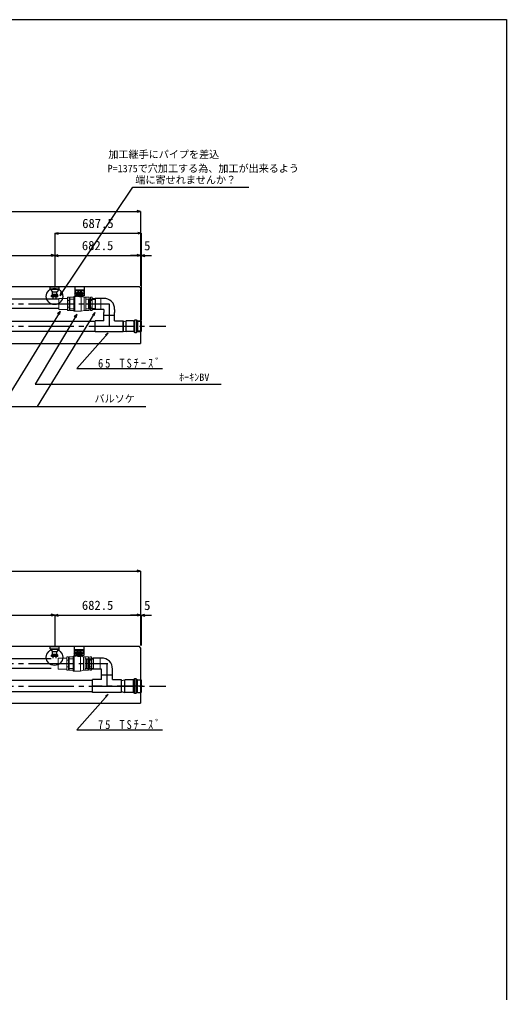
# Model space of a CAD drawing. Units: millimetres, scale not verified. Extents: x -12891 to 18691, y -8159 to 11077.
# Drawn here: x 14824 to 18691, y 318 to 8041 of the extents above; entities that cross this region are included whole.
import ezdxf
from ezdxf.enums import TextEntityAlignment as Align

# ---------------------------------------------------------------- set-up
doc = ezdxf.new("R2010")
doc.units = ezdxf.units.MM
doc.header["$LTSCALE"] = 40
for name, pattern in [('CHAIN1', [8, 5, -1, 1, -1]), ('CHAIN2', [12, 9, -1, 1, -1]), ('DASHED1', [1.8, 1.2, -0.6])]:
    doc.linetypes.add(name, pattern=pattern)
for name, color, linetype in [('1-0', 7, 'Continuous'), ('1-1_製品図', 3, 'Continuous'), ('1-2_HIVP', 4, 'Continuous'), ('1-4', 7, 'Continuous'), ('1-6', 4, 'Continuous'), ('1-C_加工管', 5, 'Continuous'), ('1-D', 3, 'Continuous'), ('1-F', 7, 'Continuous')]:
    doc.layers.add(name, color=color, linetype=linetype)
doc.layers.add('1-B', color=7, linetype='Continuous', lineweight=18)
doc.styles.add('ＭＳ ゴシック', font='')
doc.styles.get('ＭＳ ゴシック').set_extended_font_data('MS Gothic')

msp = doc.modelspace()

# ---------------------------------------------------------------- linework, layer by layer
at = {"layer": '1-1_製品図'}
for p, q in [((15785.97, 5909.57), (15785.97, 5469.57)), ((10295.97, 5469.57), (15785.97, 5469.57)), ((15785.97, 3054.8), (15785.97, 2614.8)), ((10295.97, 2614.8), (15785.97, 2614.8))]:
    msp.add_line(p, q, dxfattribs=at)
at = {"layer": '1-1_製品図', "color": 7, "linetype": 'CHAIN2'}
for p, q in [((10095.97, 5783.57), (15525.97, 5783.57)), ((10095.97, 5605.57), (15985.97, 5605.57)), ((10095.97, 2928.8), (15525.97, 2928.8)), ((10095.97, 2750.8), (15985.97, 2750.8))]:
    msp.add_line(p, q, dxfattribs=at)
at = {"layer": '1-1_製品図'}
for points in [[(15785.97, 5909.57), (15775.97, 5919.57), (10305.97, 5919.57)], [(15785.97, 3054.8), (15775.97, 3064.8), (10305.97, 3064.8)]]:
    msp.add_lwpolyline(points, dxfattribs=at)
at = {"layer": '1-2_HIVP'}
for p, q in [((15136.37, 5821.57), (10193.97, 5821.57)), ((15136.37, 5745.57), (10193.97, 5745.57)), ((15425.97, 5643.57), (10202.97, 5643.57)), ((10202.97, 5567.57), (15425.97, 5567.57)), ((15074.47, 2966.8), (10193.97, 2966.8)), ((15074.47, 2890.8), (10193.97, 2890.8)), ((15404.97, 2795.3), (10200.97, 2795.3)), ((10200.97, 2706.3), (15404.97, 2706.3))]:
    msp.add_line(p, q, dxfattribs=at)
at = {"layer": '1-4'}
for p, q in [((15068.47, 5899.57), (15068.47, 5919.57)), ((15068.47, 5919.57), (15138.47, 5919.57)), ((15068.47, 5899.57), (15085.97, 5879.57)), ((15068.47, 5899.57), (15138.47, 5899.57)), ((15085.97, 5859.57), (15085.97, 5879.57)), ((15085.97, 5879.57), (15120.97, 5879.57)), ((15138.47, 5899.57), (15120.97, 5879.57)), ((15120.97, 5859.57), (15120.97, 5879.57)), ((15138.47, 5899.57), (15138.47, 5919.57)), ((15085.97, 5859.57), (15078.47, 5849.57)), ((15078.47, 5849.57), (15128.47, 5849.57)), ((15085.97, 5859.57), (15120.97, 5859.57)), ((15092.47, 5827.07), (15092.47, 5839.57)), ((15114.47, 5827.07), (15114.47, 5839.57)), ((15120.97, 5859.57), (15128.47, 5849.57)), ((15128.47, 5839.57), (15128.47, 5849.57)), ((15068.47, 3044.8), (15068.47, 3064.8)), ((15068.47, 3064.8), (15138.47, 3064.8)), ((15068.47, 3044.8), (15085.97, 3024.8)), ((15068.47, 3044.8), (15138.47, 3044.8)), ((15085.97, 3004.8), (15085.97, 3024.8)), ((15085.97, 3024.8), (15120.97, 3024.8)), ((15138.47, 3044.8), (15120.97, 3024.8)), ((15120.97, 3004.8), (15120.97, 3024.8)), ((15138.47, 3044.8), (15138.47, 3064.8)), ((15085.97, 3004.8), (15078.47, 2994.8)), ((15078.47, 2994.8), (15128.47, 2994.8)), ((15085.97, 3004.8), (15120.97, 3004.8)), ((15092.47, 2972.3), (15092.47, 2984.8)), ((15114.47, 2972.3), (15114.47, 2984.8)), ((15120.97, 3004.8), (15128.47, 2994.8)), ((15128.47, 2984.8), (15128.47, 2994.8))]:
    msp.add_line(p, q, dxfattribs=at)
for points in [[(15128.47, 5839.57), (15078.47, 5839.57), (15078.47, 5849.57)], [(15128.47, 2984.8), (15078.47, 2984.8), (15078.47, 2994.8)]]:
    msp.add_lwpolyline(points, dxfattribs=at)
at = {"layer": '1-6'}
for p, q in [((10295.97, 6516.97), (15785.97, 6516.97)), ((15785.97, 6516.97), (15758.92, 6524.21)), ((15785.97, 6516.97), (15758.92, 6509.72)), ((15785.97, 6516.97), (15785.97, 6167.91)), ((13728.47, 6167.91), (15103.47, 6167.91)), ((15103.47, 6167.91), (15076.42, 6175.16)), ((15103.47, 6167.91), (15076.42, 6160.67)), ((15103.47, 6167.91), (15130.51, 6175.16)), ((15103.47, 6167.91), (15103.47, 5926.27)), ((15103.47, 6167.91), (15785.97, 6167.91)), ((15103.47, 6167.91), (15130.51, 6160.67)), ((15785.97, 6167.91), (15705.97, 6167.91)), ((15785.97, 6167.91), (15758.92, 6175.16)), ((15785.97, 6167.91), (15758.92, 6175.16)), ((15785.97, 6167.91), (15758.92, 6160.67)), ((15785.97, 6167.91), (15758.92, 6160.67)), ((15785.97, 6167.91), (15785.97, 5926.27)), ((15785.97, 6167.91), (15790.97, 6167.91)), ((15785.97, 6167.91), (15785.97, 5926.27)), ((15790.97, 6167.91), (15818.01, 6175.16)), ((15790.97, 6167.91), (15870.97, 6167.91)), ((15790.97, 6167.91), (15818.01, 6160.67)), ((15790.97, 6167.91), (15790.97, 5926.27)), ((10295.97, 3662.19), (15785.97, 3662.19)), ((15785.97, 3662.19), (15758.92, 3669.44)), ((15785.97, 3662.19), (15758.92, 3654.94)), ((15785.97, 3662.19), (15785.97, 3313.14)), ((13728.47, 3313.14), (15103.47, 3313.14)), ((15103.47, 3313.14), (15076.42, 3320.39)), ((15103.47, 3313.14), (15076.42, 3305.89)), ((15103.47, 3313.14), (15130.51, 3320.39)), ((15103.47, 3313.14), (15103.47, 3071.5)), ((15103.47, 3313.14), (15785.97, 3313.14)), ((15103.47, 3313.14), (15130.51, 3305.89)), ((15785.97, 3313.14), (15705.97, 3313.14)), ((15785.97, 3313.14), (15758.92, 3320.39)), ((15785.97, 3313.14), (15758.92, 3320.39)), ((15785.97, 3313.14), (15758.92, 3305.89)), ((15785.97, 3313.14), (15758.92, 3305.89)), ((15785.97, 3313.14), (15785.97, 3071.5)), ((15785.97, 3313.14), (15790.97, 3313.14)), ((15785.97, 3313.14), (15785.97, 3071.5)), ((15790.97, 3313.14), (15818.01, 3320.39)), ((15790.97, 3313.14), (15870.97, 3313.14)), ((15790.97, 3313.14), (15818.01, 3305.89)), ((15790.97, 3313.14), (15790.97, 3071.5))]:
    msp.add_line(p, q, dxfattribs=at)
at = {"layer": '1-B'}
for p, q in [((15277.37, 5873.87), (15325.37, 5873.87)), ((15293.37, 5888.57), (15293.37, 5885.87)), ((15293.37, 5888.57), (15309.37, 5888.57)), ((15294.44, 5885.87), (15294.44, 5873.87)), ((15294.45, 5888.57), (15294.45, 5885.87)), ((15308.28, 5888.57), (15308.28, 5885.87)), ((15308.29, 5885.87), (15308.29, 5873.87)), ((15309.37, 5888.57), (15309.37, 5885.87)), ((15315.22, 5885.87), (15315.22, 5874.71)), ((15327.37, 5860.87), (15325.37, 5873.87)), ((15205.37, 5836.07), (15219.37, 5836.07)), ((15205.37, 5731.07), (15205.37, 5836.07)), ((15205.37, 5809.82), (15219.37, 5809.82)), ((15219.37, 5836.07), (15219.37, 5731.07)), ((15219.37, 5821.74), (15224.87, 5821.57)), ((15220.73, 5745.44), (15220.73, 5821.7)), ((15223.04, 5745.51), (15223.04, 5821.63)), ((15224.87, 5836.57), (15253.87, 5836.57)), ((15224.87, 5821.84), (15255.37, 5821.84)), ((15255.37, 5839.57), (15255.37, 5727.57)), ((15258.37, 5842.57), (15277.37, 5842.57)), ((15262.87, 5842.57), (15262.87, 5724.57)), ((15275.37, 5860.87), (15327.37, 5860.87)), ((15276.37, 5852.87), (15326.37, 5852.87)), ((15285.37, 5852.87), (15285.37, 5850.57)), ((15314.37, 5839.8), (15314.37, 5724.57)), ((15317.37, 5852.87), (15317.37, 5847.9)), ((15326.37, 5852.87), (15327.37, 5860.87)), ((15326.87, 5857.07), (15326.87, 5843.06)), ((15336.76, 5730.57), (15336.76, 5836.57)), ((15350.87, 5836.57), (15350.87, 5730.57)), ((15350.87, 5821.84), (15377.87, 5821.84)), ((15377.87, 5836.57), (15377.87, 5730.57)), ((15386.87, 5821.74), (15377.87, 5821.46)), ((15378.57, 5821.48), (15378.57, 5745.66)), ((15380.88, 5821.55), (15380.88, 5745.59)), ((15383.19, 5821.63), (15383.19, 5745.51)), ((15385.5, 5821.7), (15385.5, 5745.44)), ((15386.87, 5836.07), (15400.87, 5836.07)), ((15386.87, 5731.07), (15386.87, 5836.07)), ((15400.87, 5809.82), (15386.87, 5809.82)), ((15400.87, 5836.07), (15400.87, 5731.07)), ((15469.87, 5827.07), (15400.87, 5827.07)), ((15136.37, 5740.07), (15205.37, 5740.07)), ((15205.37, 5757.32), (15219.37, 5757.32)), ((15219.37, 5731.07), (15205.37, 5731.07)), ((15219.37, 5745.4), (15224.87, 5745.57)), ((15224.87, 5783.57), (15255.37, 5783.57)), ((15224.87, 5745.3), (15255.37, 5745.3)), ((15258.37, 5724.57), (15314.37, 5724.57)), ((15350.87, 5783.57), (15377.87, 5783.57)), ((15350.87, 5745.3), (15377.87, 5745.3)), ((15386.87, 5745.4), (15377.87, 5745.68)), ((15400.87, 5757.32), (15386.87, 5757.32)), ((15400.87, 5731.07), (15386.87, 5731.07)), ((15272.17, 3019.1), (15320.17, 3019.1)), ((15288.17, 3033.8), (15288.17, 3031.1)), ((15288.17, 3033.8), (15304.17, 3033.8)), ((15289.25, 3031.1), (15289.25, 3019.1)), ((15289.26, 3033.8), (15289.26, 3031.1)), ((15303.09, 3033.8), (15303.09, 3031.1)), ((15303.1, 3031.1), (15303.1, 3019.1)), ((15304.17, 3033.8), (15304.17, 3031.1)), ((15310.03, 3031.1), (15310.03, 3019.94)), ((15322.17, 3006.1), (15320.17, 3019.1)), ((15200.17, 2981.3), (15214.17, 2981.3)), ((15200.17, 2876.3), (15200.17, 2981.3)), ((15200.17, 2955.05), (15214.17, 2955.05)), ((15214.17, 2981.3), (15214.17, 2876.3)), ((15214.17, 2966.97), (15219.67, 2966.79)), ((15215.54, 2890.67), (15215.54, 2966.92)), ((15217.85, 2890.74), (15217.85, 2966.85)), ((15219.67, 2981.8), (15248.67, 2981.8)), ((15219.67, 2967.06), (15250.17, 2967.06)), ((15250.17, 2984.8), (15250.17, 2872.8)), ((15253.17, 2987.8), (15272.17, 2987.8)), ((15257.67, 2987.8), (15257.67, 2869.8)), ((15270.17, 3006.1), (15322.17, 3006.1)), ((15271.17, 2998.1), (15321.17, 2998.1)), ((15280.17, 2998.1), (15280.17, 2995.8)), ((15309.17, 2985.03), (15309.17, 2869.8)), ((15312.17, 2998.1), (15312.17, 2993.13)), ((15321.17, 2998.1), (15322.17, 3006.1)), ((15321.67, 3002.3), (15321.67, 2988.28)), ((15331.57, 2875.8), (15331.57, 2981.8)), ((15345.67, 2981.8), (15345.67, 2875.8)), ((15345.67, 2967.06), (15372.67, 2967.06)), ((15372.67, 2981.8), (15372.67, 2875.8)), ((15381.67, 2966.97), (15372.67, 2966.68)), ((15373.38, 2966.71), (15373.38, 2890.88)), ((15375.69, 2966.78), (15375.69, 2890.81)), ((15378, 2966.85), (15378, 2890.74)), ((15380.31, 2966.92), (15380.31, 2890.67)), ((15381.67, 2981.3), (15395.67, 2981.3)), ((15381.67, 2876.3), (15381.67, 2981.3)), ((15395.67, 2955.05), (15381.67, 2955.05)), ((15395.67, 2981.3), (15395.67, 2876.3)), ((15464.67, 2972.3), (15395.67, 2972.3)), ((15131.17, 2885.3), (15200.17, 2885.3)), ((15200.17, 2902.55), (15214.17, 2902.55)), ((15214.17, 2876.3), (15200.17, 2876.3)), ((15214.17, 2890.63), (15219.67, 2890.8)), ((15219.67, 2928.8), (15250.17, 2928.8)), ((15219.67, 2890.53), (15250.17, 2890.53)), ((15253.17, 2869.8), (15309.17, 2869.8)), ((15345.67, 2928.8), (15372.67, 2928.8)), ((15345.67, 2890.53), (15372.67, 2890.53)), ((15381.67, 2890.63), (15372.67, 2890.91)), ((15395.67, 2902.55), (15381.67, 2902.55)), ((15395.67, 2876.3), (15381.67, 2876.3))]:
    msp.add_line(p, q, dxfattribs=at)
for points in [[(15276.37, 5852.87), (15275.37, 5860.87), (15277.37, 5873.87)], [(15287.51, 5873.87), (15287.51, 5885.87), (15315.22, 5885.87)], [(15136.37, 5740.07), (15136.37, 5827.07), (15205.37, 5827.07)], [(15224.87, 5836.57), (15224.87, 5730.57), (15253.87, 5730.57)], [(15323.3, 5840.18), (15336.76, 5836.57), (15377.87, 5836.57)], [(15469.87, 5827.07), (15469.87, 5740.07), (15400.87, 5740.07)], [(15314.37, 5724.57), (15336.76, 5730.57), (15377.87, 5730.57)], [(15271.17, 2998.1), (15270.17, 3006.1), (15272.17, 3019.1)], [(15282.32, 3019.1), (15282.32, 3031.1), (15310.03, 3031.1)], [(15131.17, 2885.3), (15131.17, 2972.3), (15200.17, 2972.3)], [(15219.67, 2981.8), (15219.67, 2875.8), (15248.67, 2875.8)], [(15318.1, 2985.4), (15331.57, 2981.8), (15372.67, 2981.8)], [(15464.67, 2972.3), (15464.67, 2885.3), (15395.67, 2885.3)], [(15309.17, 2869.8), (15331.57, 2875.8), (15372.67, 2875.8)]]:
    msp.add_lwpolyline(points, dxfattribs=at)
for centre, radius, start, end in [((15253.87, 5838.07), 1.5, 270.00002, 0), ((15258.37, 5839.57), 3, 89.99998, 180.00002), ((15277.37, 5850.57), 8, 270.00002, 0), ((15303.12, 5912.07), 71.73, 255.66777, 281.45435), ((15325.37, 5847.9), 8, 180.00002, 254.99998), ((15331.87, 5843.06), 5, 180.00004, 254.99999), ((15253.87, 5729.07), 1.5, 0, 89.99998), ((15258.37, 5727.57), 3, 180.00002, 270), ((15248.67, 2983.3), 1.5, 270.00002, 0), ((15253.17, 2984.8), 3, 89.99998, 180.00002), ((15272.17, 2995.8), 8, 270.00002, 0), ((15297.93, 3057.29), 71.73, 255.66777, 281.45435), ((15320.17, 2993.13), 8, 180.00002, 254.99998), ((15326.67, 2988.28), 5, 180.00004, 254.99999), ((15248.67, 2874.3), 1.5, 0, 89.99998), ((15253.17, 2872.8), 3, 180.00002, 270)]:
    msp.add_arc(centre, radius, start, end, dxfattribs=at)
at = {"layer": '1-C_加工管', "color": 4}
for p, q in [((15103.47, 6343.36), (15130.51, 6350.6)), ((15103.47, 6343.36), (15790.97, 6343.36)), ((15103.47, 6343.36), (15130.51, 6336.11)), ((15103.47, 6343.36), (15103.47, 5926.27)), ((15790.97, 6343.36), (15763.92, 6350.6)), ((15790.97, 6343.36), (15763.92, 6336.11)), ((15790.97, 6343.36), (15790.97, 5655.07))]:
    msp.add_line(p, q, dxfattribs=at)
at = {"layer": '1-C_加工管', "color": 7}
for p, q in [((15146.53, 5848.93), (15155.57, 5875.44)), ((15146.53, 5848.93), (15167.61, 5867.37)), ((15146.11, 5723.02), (15125.79, 5703.75)), ((15146.11, 5723.02), (15138.14, 5696.17)), ((15492.47, 5740), (15492.4, 5740.07)), ((15422.93, 5714.18), (14963.57, 4969.11)), ((15422.93, 5714.18), (15402.57, 5694.96)), ((15422.93, 5714.18), (15414.91, 5687.36)), ((15561.47, 2801.87), (15561.54, 2801.8))]:
    msp.add_line(p, q, dxfattribs=at)
at = {"layer": '1-C_加工管'}
for p, q in [((15377.38, 5821.57), (15375.97, 5820.16)), ((15375.97, 5746.98), (15375.97, 5820.16)), ((15377.38, 5821.57), (15425.97, 5821.57)), ((15377.38, 5821.57), (15377.38, 5745.57)), ((15492.4, 5827.07), (15425.97, 5827.07)), ((15425.97, 5827.07), (15425.97, 5740.07)), ((15425.97, 5821.57), (15425.97, 5745.57)), ((15375.97, 5746.98), (15377.38, 5745.57)), ((15377.38, 5745.57), (15425.97, 5745.57)), ((15492.4, 5740.07), (15425.97, 5740.07)), ((15492.47, 5740), (15492.47, 5715.57)), ((15492.47, 5650.13), (15492.47, 5715.57)), ((15579.54, 5740.07), (15579.47, 5715.57)), ((15579.47, 5650.13), (15579.47, 5715.57)), ((15425.97, 5562.07), (15425.97, 5649.07)), ((15491.41, 5649.07), (15425.97, 5649.07)), ((15492.47, 5650.13), (15491.41, 5649.07)), ((15492.47, 5694.57), (15579.47, 5694.57)), ((15579.47, 5650.13), (15580.53, 5649.07)), ((15580.53, 5649.07), (15645.97, 5649.07)), ((15645.97, 5649.07), (15645.97, 5562.07)), ((15645.97, 5567.57), (15645.97, 5643.57)), ((15670.97, 5563.07), (15670.97, 5648.07)), ((15727.03, 5648.07), (15670.97, 5648.07)), ((15730.97, 5648.07), (15730.97, 5563.07)), ((15733.85, 5650.76), (15735.59, 5652.38)), ((15738.47, 5654.26), (15738.47, 5556.88)), ((15749.53, 5655.07), (15742.41, 5655.07)), ((15753.47, 5654.26), (15753.47, 5556.88)), ((15758.09, 5650.76), (15756.35, 5652.38)), ((15760.97, 5648.07), (15760.97, 5563.07)), ((15764.91, 5648.07), (15790.97, 5648.07)), ((15790.97, 5648.07), (15790.97, 5563.07)), ((15645.97, 5567.57), (15670.97, 5563.07)), ((15727.03, 5563.07), (15670.97, 5563.07)), ((15733.85, 5560.38), (15735.59, 5558.76)), ((15756.35, 5558.76), (15758.09, 5560.38)), ((15764.91, 5563.07), (15790.97, 5563.07)), ((15742.41, 5556.07), (15749.53, 5556.07)), ((15359.38, 2966.8), (15357.97, 2965.38)), ((15357.97, 2892.21), (15357.97, 2965.38)), ((15359.38, 2966.8), (15407.97, 2966.8)), ((15359.38, 2966.8), (15359.38, 2890.8)), ((15474.4, 2972.3), (15407.97, 2972.3)), ((15407.97, 2972.3), (15407.97, 2885.3)), ((15407.97, 2966.8), (15407.97, 2890.8)), ((15357.97, 2892.21), (15359.38, 2890.8)), ((15357.97, 2892.21), (15359.38, 2890.8)), ((15359.38, 2890.8), (15407.97, 2890.8)), ((15474.4, 2885.3), (15407.97, 2885.3)), ((15474.47, 2801.87), (15474.47, 2885.22)), ((15561.54, 2801.8), (15561.54, 2885.3)), ((15404.97, 2699.8), (15404.97, 2801.8)), ((15474.4, 2801.8), (15404.97, 2801.8)), ((15474.47, 2839.8), (15561.47, 2839.8)), ((15561.54, 2801.8), (15630.97, 2801.8)), ((15630.97, 2801.8), (15630.97, 2699.8)), ((15630.97, 2795.3), (15660.97, 2800.8)), ((15660.97, 2700.8), (15660.97, 2800.8)), ((15724.14, 2800.8), (15660.97, 2800.8)), ((15728.47, 2699.81), (15728.47, 2800.8)), ((15733.01, 2805.64), (15731.43, 2803.96)), ((15735.97, 2805.64), (15735.97, 2693.78)), ((15746.64, 2808.8), (15740.3, 2808.8)), ((15750.97, 2807.81), (15750.97, 2693.78)), ((15755.51, 2803.96), (15753.93, 2805.64)), ((15758.47, 2800.8), (15758.47, 2700.8)), ((15762.8, 2800.8), (15790.97, 2800.8)), ((15790.97, 2800.8), (15790.97, 2700.8)), ((15630.97, 2706.3), (15660.97, 2700.8)), ((15630.97, 2699.8), (15404.97, 2699.8)), ((15724.14, 2700.8), (15660.97, 2700.8)), ((15733.01, 2695.96), (15731.43, 2697.64)), ((15746.64, 2692.8), (15740.3, 2692.8)), ((15755.51, 2697.64), (15753.93, 2695.96)), ((15762.8, 2700.8), (15790.97, 2700.8))]:
    msp.add_line(p, q, dxfattribs=at)
at = {"layer": '1-C_加工管', "color": 7, "linetype": 'CHAIN1'}
for p, q in [((15353.64, 5783.57), (15535.97, 5783.57)), ((15535.9, 5783.57), (15535.97, 5783.5)), ((15535.97, 5783.5), (15535.97, 5605.57)), ((15517.9, 2928.8), (15517.97, 2928.72)), ((15517.9, 2928.8), (15517.97, 2928.72)), ((15518, 2928.72), (15518, 2750.8)), ((15800.69, 2750.8), (15400.07, 2750.8))]:
    msp.add_line(p, q, dxfattribs=at)
at = {"layer": '1-C_加工管', "color": 3}
for q in [(15258.56, 5679.93), (15271.01, 5672.51)]:
    msp.add_line((15278.63, 5699.46), q, dxfattribs=at)
at = {"layer": '1-C_加工管', "color": 7, "linetype": 'DASHED1'}
for p, q in [((15790.97, 5643.57), (15763.97, 5643.57)), ((15790.97, 5567.57), (15763.97, 5567.57))]:
    msp.add_line(p, q, dxfattribs=at)
at = {"layer": '1-C_加工管', "color": 7}
for points in [[(15146.53, 5848.93), (15723.62, 6709.98), (16644.2, 6709.98)], [(15146.11, 5723.02), (14683.75, 4969.11), (15826.39, 4969.11)]]:
    msp.add_lwpolyline(points, dxfattribs=at)
at = {"layer": '1-C_加工管', "color": 3}
msp.add_lwpolyline([(15278.63, 5699.46), (14948.8, 5145.81), (16424.21, 5145.81)], dxfattribs=at)
at = {"layer": '1-C_加工管'}
for points in [[(15645.97, 5649.07), (15645.97, 5562.07), (15425.97, 5562.07)], [(15645.97, 5567.57), (15645.97, 5643.57), (15670.97, 5648.07)]]:
    msp.add_lwpolyline(points, dxfattribs=at)
for centre, radius, start, end in [((15497.46, 5744.99), 82.23, 356.56734, 93.52576), ((15727.03, 5658.07), 10, 270, 313.02498), ((15742.41, 5645.07), 10, 90, 133.02498), ((15749.53, 5645.07), 10, 46.97502, 90), ((15764.91, 5658.07), 10, 226.97502, 270), ((15727.03, 5553.07), 10, 46.97502, 90), ((15764.91, 5553.07), 10, 90, 133.02498), ((15742.41, 5566.07), 10, 226.97502, 270), ((15749.53, 5566.07), 10, 270, 313.02498), ((15479.45, 2890.22), 82.23, 356.56734, 93.52576), ((15724.14, 2810.8), 10, 270, 316.84865), ((15740.3, 2798.8), 10, 90, 136.84865), ((15746.64, 2798.8), 10, 43.1521, 90), ((15762.8, 2810.8), 10, 223.1521, 270), ((15724.14, 2690.8), 10, 43.15135, 90), ((15740.3, 2702.8), 10, 223.15135, 270), ((15746.64, 2702.8), 10, 270, 316.8479), ((15762.8, 2690.8), 10, 90, 136.8479)]:
    msp.add_arc(centre, radius, start, end, dxfattribs=at)
at = {"layer": '1-D'}
for p, q in [((15338.87, 5919.57), (15263.87, 5919.57)), ((15263.87, 5919.57), (15263.87, 5892.57)), ((15263.87, 5892.57), (15267.37, 5888.4)), ((15263.87, 5892.57), (15263.87, 5863.57)), ((15338.87, 5892.57), (15263.87, 5892.57)), ((15263.87, 5875.57), (15263.87, 5848.57)), ((15267.37, 5888.4), (15267.37, 5867.74)), ((15267.37, 5888.4), (15335.37, 5888.4)), ((15338.87, 5892.57), (15335.37, 5888.4)), ((15335.37, 5888.4), (15335.37, 5867.74)), ((15338.87, 5919.57), (15338.87, 5892.57)), ((15338.87, 5892.57), (15338.87, 5863.57)), ((15338.87, 5875.57), (15338.87, 5848.57)), ((15263.87, 5863.57), (15267.37, 5867.74)), ((15338.87, 5863.57), (15263.87, 5863.57)), ((15338.87, 5848.57), (15263.87, 5848.57)), ((15267.37, 5867.74), (15335.37, 5867.74)), ((15338.87, 5863.57), (15335.37, 5867.74)), ((15333.67, 3064.8), (15258.67, 3064.8)), ((15258.67, 3064.8), (15258.67, 3037.8)), ((15258.67, 3037.8), (15262.17, 3033.62)), ((15258.67, 3037.8), (15258.67, 3008.8)), ((15333.67, 3037.8), (15258.67, 3037.8)), ((15258.67, 3020.8), (15258.67, 2993.8)), ((15258.67, 3008.8), (15262.17, 3012.97)), ((15262.17, 3033.62), (15262.17, 3012.97)), ((15262.17, 3033.62), (15330.17, 3033.62)), ((15262.17, 3012.97), (15330.17, 3012.97)), ((15333.67, 3037.8), (15330.17, 3033.62)), ((15330.17, 3033.62), (15330.17, 3012.97)), ((15333.67, 3008.8), (15330.17, 3012.97)), ((15333.67, 3064.8), (15333.67, 3037.8)), ((15333.67, 3037.8), (15333.67, 3008.8)), ((15333.67, 3020.8), (15333.67, 2993.8)), ((15333.67, 3008.8), (15258.67, 3008.8)), ((15333.67, 2993.8), (15258.67, 2993.8))]:
    msp.add_line(p, q, dxfattribs=at)
at = {"layer": '1-D', "color": 7}
for p, q in [((15279.44, 5269.73), (15958.45, 5269.73)), ((15279.44, 2402.15), (15958.45, 2402.15))]:
    msp.add_line(p, q, dxfattribs=at)
for points in [[(15279.44, 5269.73), (15529.14, 5550.1), (15505.74, 5534.72)], [(15279.44, 2402.15), (15529.14, 2682.52), (15505.74, 2667.14)]]:
    msp.add_lwpolyline(points, dxfattribs=at)
at = {"layer": '1-F'}
msp.add_lwpolyline([(18690.52, -8159.45), (7410.52, -8159.45), (7410.52, 8040.55), (18690.52, 8040.55)], close=True, dxfattribs=at)
at = {"layer": '1-F', "color": 1}
for centre in [(15102.2, 5842.92), (15102.2, 2978.77)]:
    msp.add_circle(centre, 64.9, dxfattribs=at)

# ---------------------------------------------------------------- texts
at = {"layer": '1-0', "char_height": 70.38, "attachment_point": 7, "style": 'ＭＳ ゴシック'}
for s, insert in [('\\T1.39;\\W0.85;65\\~TSﾁｰｽﾞ', (15448.09, 5274.11)), ('\\T1.39;\\W0.85;75\\~TSﾁｰｽﾞ', (15448.09, 2406.53))]:
    msp.add_mtext(s, dxfattribs=dict(at, insert=insert))
at = {"layer": '1-6', "style": 'ＭＳ ゴシック'}
for s, p in [('682.5', (15319.72, 6187.91)), ('5', (15813.74, 6186.46)), ('682.5', (15319.72, 3333.14)), ('5', (15813.74, 3331.69))]:
    msp.add_text(s, height=73.31, dxfattribs=at).set_placement(p, align=Align.BOTTOM_LEFT)
at = {"layer": '1-C_加工管', "color": 4, "style": 'ＭＳ ゴシック'}
for s, height, p in [('加工継手にパイプを差込', 58.65, (15529.59, 6922.82)), ('P=1375で穴加工する為、加工が出来るよう', 58.65, (15523.54, 6810.97)), ('端に寄せれませんか？', 58.65, (15744.22, 6720.28)), ('687.5', 73.31, (15322.22, 6363.36)), ('ﾎｰｷﾝBV', 58.65, (16091.43, 5154.64)), ('バルソケ', 58.65, (15419.99, 4983.84))]:
    msp.add_text(s, height=height, dxfattribs=at).set_placement(p, align=Align.BOTTOM_LEFT)

doc.saveas('drawing.dxf')
